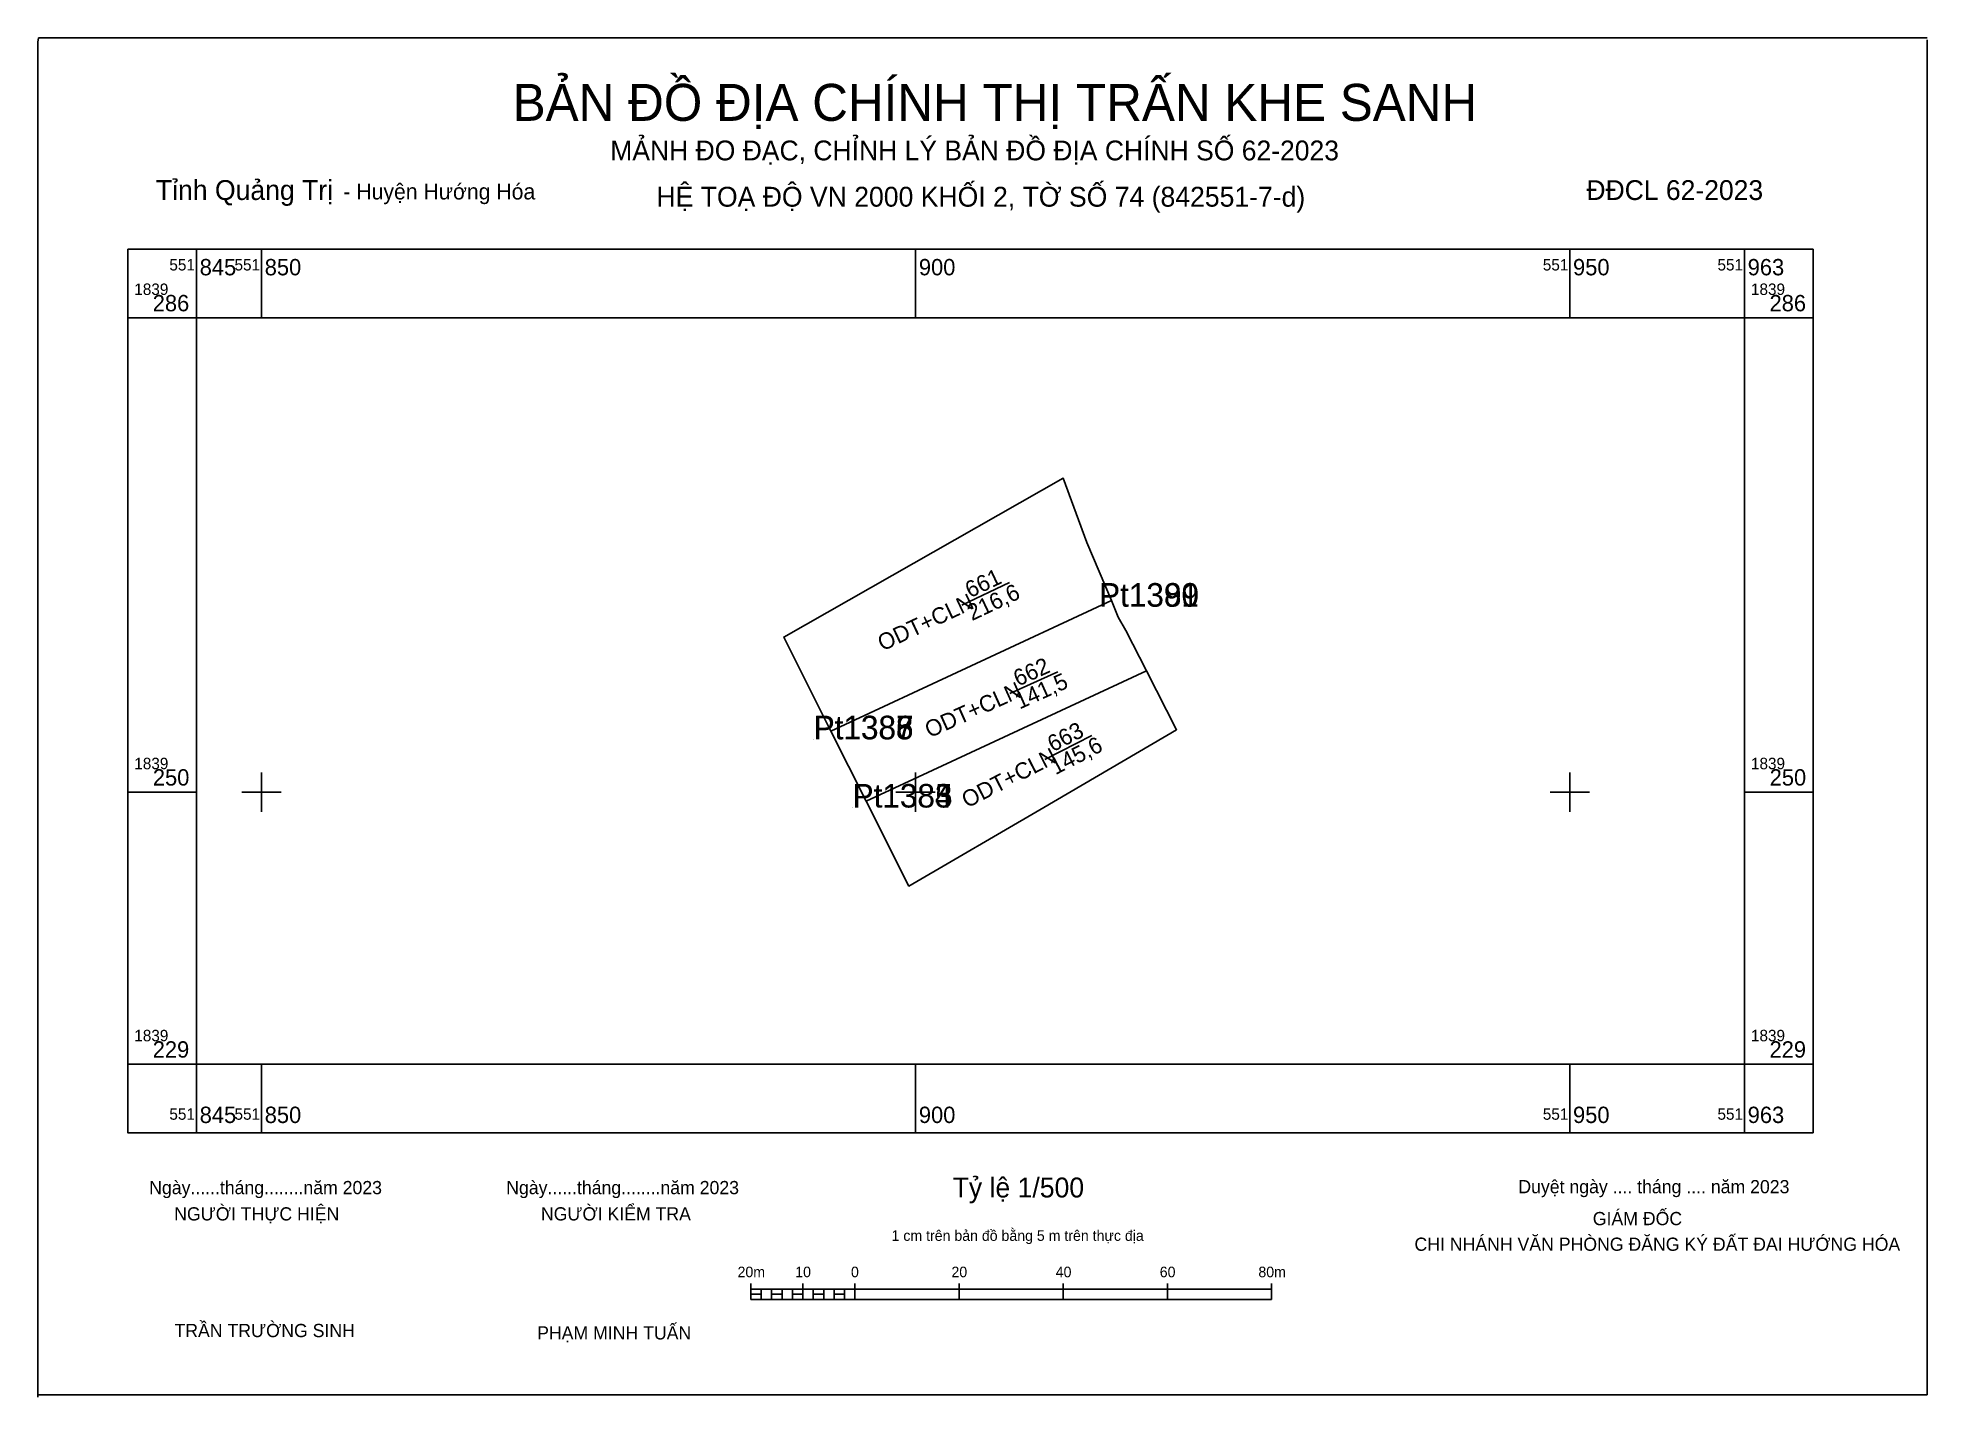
# Model space of a CAD drawing. Extents: x 551833 to 551977, y 1839204 to 1839308.
import ezdxf

# ---------------------------------------------------------------- set-up
doc = ezdxf.new("R2010")
doc.units = 0
for name, color, linetype in [('Level 10', 7, 'Continuous'), ('Level 11', 7, 'Continuous'), ('Level 12', 7, 'Continuous'), ('Level 13', 7, 'Continuous'), ('Level 2', 7, 'Continuous'), ('Level 4', 7, 'Continuous'), ('Level 63', 7, 'Continuous'), ('Level 7', 7, 'Continuous')]:
    doc.layers.add(name, color=color, linetype=linetype)

msp = doc.modelspace()

# ---------------------------------------------------------------- linework, layer by layer
at = {"layer": 'Level 10'}
for p, q in [((551893.53, 1839254.66), (551914.96, 1839264.64)), ((551896.23, 1839249.3), (551917.64, 1839259.27)), ((551893.53, 1839254.66), (551896.23, 1839249.3))]:
    msp.add_line(p, q, dxfattribs=at)
for points in [[(551893.53, 1839254.66), (551889.92, 1839261.85), (551911.28, 1839273.99), (551913.08, 1839269.08), (551914.96, 1839264.64)], [(551914.96, 1839264.64), (551915.49, 1839263.38), (551916.06, 1839262.35), (551917.64, 1839259.27)], [(551917.64, 1839259.27), (551919.95, 1839254.77), (551909.79, 1839248.83), (551899.49, 1839242.81), (551896.23, 1839249.3)]]:
    msp.add_lwpolyline(points, dxfattribs=at)
at = {"layer": 'Level 11'}
for p, q in [((551832.9, 1839307.33), (551832.95, 1839307.67)), ((551832.9, 1839203.74), (551832.9, 1839307.33)), ((551832.95, 1839307.67), (551977.32, 1839307.67)), ((551977.32, 1839307.51), (551977.32, 1839203.92)), ((551977.32, 1839203.92), (551832.95, 1839203.92))]:
    msp.add_line(p, q, dxfattribs=at)
at = {"layer": 'Level 13'}
for p, q in [((551903.54, 1839264.3), (551907.18, 1839266.02)), ((551907.19, 1839257.55), (551910.87, 1839259.2)), ((551909.88, 1839252.5), (551913.46, 1839254.34))]:
    msp.add_line(p, q, dxfattribs=at)
at = {"layer": 'Level 2'}
for p, q in [((551887.4, 1839211.2), (551887.4, 1839212.42)), ((551887.4, 1839212.01), (551927.21, 1839212.01)), ((551888.2, 1839211.2), (551888.2, 1839212.01)), ((551888.99, 1839211.2), (551888.99, 1839212.01)), ((551889.79, 1839211.2), (551889.79, 1839212.01)), ((551890.59, 1839211.2), (551890.59, 1839212.01)), ((551891.38, 1839211.2), (551891.38, 1839212.42)), ((551892.18, 1839211.2), (551892.18, 1839212.01)), ((551892.98, 1839211.2), (551892.98, 1839212.01)), ((551893.77, 1839211.2), (551893.77, 1839212.01)), ((551894.57, 1839211.2), (551894.57, 1839212.01)), ((551895.36, 1839211.2), (551895.36, 1839212.42)), ((551903.33, 1839211.2), (551903.33, 1839212.42)), ((551911.29, 1839211.2), (551911.29, 1839212.42)), ((551919.25, 1839211.2), (551919.25, 1839212.42)), ((551927.21, 1839211.2), (551927.21, 1839212.42)), ((551887.4, 1839211.2), (551927.21, 1839211.2))]:
    msp.add_line(p, q, dxfattribs=at)
for points in [[(551887.4, 1839211.2), (551888.2, 1839211.2), (551888.2, 1839211.61), (551887.4, 1839211.61)], [(551888.99, 1839211.2), (551889.79, 1839211.2), (551889.79, 1839211.61), (551888.99, 1839211.61)], [(551890.59, 1839211.2), (551891.38, 1839211.2), (551891.38, 1839211.61), (551890.59, 1839211.61)], [(551892.18, 1839211.2), (551892.98, 1839211.2), (551892.98, 1839211.61), (551892.18, 1839211.61)], [(551893.77, 1839211.2), (551894.57, 1839211.2), (551894.57, 1839211.61), (551893.77, 1839211.61)]]:
    msp.add_lwpolyline(points, close=True, dxfattribs=at)
at = {"layer": 'Level 63'}
for p, q in [((551845.03, 1839286.26), (551845.03, 1839291.51)), ((551850, 1839286.26), (551850, 1839291.51)), ((551900, 1839286.26), (551900, 1839291.51)), ((551950, 1839286.26), (551950, 1839291.51)), ((551963.35, 1839286.26), (551963.35, 1839291.51)), ((551845.03, 1839286.26), (551839.78, 1839286.26)), ((551963.35, 1839286.26), (551968.6, 1839286.26)), ((551850, 1839248.5), (551850, 1839251.5)), ((551900, 1839248.5), (551900, 1839251.5)), ((551950, 1839248.5), (551950, 1839251.5)), ((551845.03, 1839250), (551839.78, 1839250)), ((551848.5, 1839250), (551851.5, 1839250)), ((551898.5, 1839250), (551901.5, 1839250)), ((551948.5, 1839250), (551951.5, 1839250)), ((551963.35, 1839250), (551968.6, 1839250)), ((551845.03, 1839229.2), (551839.78, 1839229.2)), ((551845.03, 1839229.2), (551845.03, 1839223.95)), ((551850, 1839229.2), (551850, 1839223.95)), ((551900, 1839229.2), (551900, 1839223.95)), ((551950, 1839229.2), (551950, 1839223.95)), ((551963.35, 1839229.2), (551963.35, 1839223.95)), ((551963.35, 1839229.2), (551968.6, 1839229.2))]:
    msp.add_line(p, q, dxfattribs=at)
for points in [[(551839.78, 1839291.51), (551968.6, 1839291.51), (551968.6, 1839223.95), (551839.78, 1839223.95), (551839.78, 1839291.51)], [(551845.03, 1839286.26), (551963.35, 1839286.26), (551963.35, 1839229.2), (551845.03, 1839229.2), (551845.03, 1839286.26)]]:
    msp.add_lwpolyline(points, dxfattribs=at)
at = {"layer": 'Level 7'}
for p, q in [((551914.02, 1839264.17), (551914.02, 1839264.17)), ((551914.03, 1839264.18), (551914.03, 1839264.18)), ((551914.03, 1839264.18), (551914.03, 1839264.18)), ((551892.2, 1839254.03), (551892.2, 1839254.03)), ((551892.21, 1839254.04), (551892.21, 1839254.04)), ((551892.22, 1839254.04), (551892.22, 1839254.04)), ((551895.18, 1839248.82), (551895.18, 1839248.82)), ((551895.18, 1839248.82), (551895.18, 1839248.82)), ((551895.19, 1839248.82), (551895.19, 1839248.82))]:
    msp.add_line(p, q, dxfattribs=at)

# ---------------------------------------------------------------- texts
at = {"layer": 'Level 12'}
for s, p in [('Pt1390', (551914.03, 1839264.18)), ('Pt1391', (551914.02, 1839264.17)), ('Pt1389', (551914.03, 1839264.18)), ('Pt1386', (551892.21, 1839254.04)), ('Pt1388', (551892.2, 1839254.03)), ('Pt1387', (551892.22, 1839254.04)), ('Pt1383', (551895.18, 1839248.82)), ('Pt1384', (551895.18, 1839248.82)), ('Pt1385', (551895.19, 1839248.82))]:
    msp.add_text(s, height=1.8, dxfattribs=at).set_placement(p)
at = {"layer": 'Level 13'}
for s, rotation, p in [('661', 25.2443, (551904.16, 1839264.82)), ('662', 24.1629, (551907.83, 1839258.06)), ('663', 27.1501, (551910.49, 1839253.04))]:
    msp.add_text(s, height=1.25, rotation=rotation, dxfattribs=at).set_placement(p)
at = {"layer": 'Level 2'}
for s, height, p in [('BẢN ĐỒ ĐỊA CHÍNH THỊ TRẤN KHE SANH', 2.827, (551869.2, 1839301.32)), ('MẢNH ĐO ĐẠC, CHỈNH LÝ BẢN ĐỒ ĐỊA CHÍNH SỐ 62-2023', 1.5143, (551876.66, 1839298.3)), ('Tỉnh Quảng Trị', 1.5185, (551841.93, 1839295.27)), ('- Huyện Hướng Hóa', 1.2116, (551856.26, 1839295.31)), ('HỆ TOẠ ĐỘ VN 2000 KHỐI 2, TỜ SỐ 74 (842551-7-d)', 1.5185, (551880.19, 1839294.76)), (' ĐĐCL 62-2023', 1.5143, (551950.71, 1839295.27)), ('Ngày......tháng........năm 2023', 1.0099, (551841.42, 1839219.26)), ('Ngày......tháng........năm 2023', 1.0099, (551868.71, 1839219.26)), ('Tỷ lệ 1/500', 1.5189, (551902.83, 1839219.01)), ('Duyệt ngày .... tháng .... năm 2023', 1.0099, (551946.07, 1839219.33)), ('NGƯỜI THỰC HIỆN', 1.0099, (551843.33, 1839217.25)), ('NGƯỜI KIỂM TRA', 1.0099, (551871.36, 1839217.25)), ('GIÁM ĐỐC', 1.01, (551951.76, 1839216.89)), ('1 cm trên bản đồ bằng 5 m trên thực địa', 0.8078, (551898.16, 1839215.69)), ('CHI NHÁNH VĂN PHÒNG ĐĂNG KÝ ĐẤT ĐAI HƯỚNG HÓA', 1.0099, (551938.13, 1839214.93)), ('20m', 0.808, (551886.39, 1839212.91)), ('10', 0.808, (551890.8, 1839212.91)), ('0', 0.808, (551895.06, 1839212.91)), ('20', 0.808, (551902.74, 1839212.91)), ('40', 0.808, (551910.71, 1839212.91)), ('60', 0.808, (551918.66, 1839212.91)), ('80m', 0.808, (551926.2, 1839212.91)), ('TRẦN TRƯỜNG SINH', 1.0099, (551843.35, 1839208.33)), ('PHẠM MINH TUẤN', 1.0099, (551871.07, 1839208.15))]:
    msp.add_text(s, height=height, dxfattribs=at).set_placement(p)
for rotation, p in [(25.2443, (551897.47, 1839260.75)), (24.1629, (551901.06, 1839254.12)), (27.1501, (551903.93, 1839248.75))]:
    msp.add_text('ODT+CLN', height=1.25, rotation=rotation, dxfattribs=at).set_placement(p)
at = {"layer": 'Level 4'}
for s, rotation, p in [('216,6', 25.2443, (551904.31, 1839263.07)), ('141,5', 24.1629, (551907.95, 1839256.31)), ('145,6', 27.1501, (551910.69, 1839251.29))]:
    msp.add_text(s, height=1.25, rotation=rotation, dxfattribs=at).set_placement(p)
at = {"layer": 'Level 63'}
for s, height, p in [('551', 0.875, (551842.96, 1839289.88)), ('845', 1.25, (551845.28, 1839289.51)), ('551', 0.875, (551847.94, 1839289.88)), ('850', 1.25, (551850.25, 1839289.51)), ('900', 1.25, (551900.25, 1839289.51)), ('551', 0.875, (551947.94, 1839289.88)), ('950', 1.25, (551950.25, 1839289.51)), ('551', 0.875, (551961.29, 1839289.88)), ('963', 1.25, (551963.6, 1839289.51)), ('1839', 0.875, (551840.28, 1839288.01)), ('1839', 0.875, (551963.85, 1839288.01)), ('286', 1.25, (551841.69, 1839286.76)), ('286', 1.25, (551965.27, 1839286.76)), ('1839', 0.875, (551840.28, 1839251.75)), ('1839', 0.875, (551963.85, 1839251.75)), ('250', 1.25, (551841.7, 1839250.5)), ('250', 1.25, (551965.28, 1839250.5)), ('1839', 0.875, (551840.28, 1839230.95)), ('229', 1.25, (551841.69, 1839229.7)), ('1839', 0.875, (551963.85, 1839230.95)), ('229', 1.25, (551965.27, 1839229.7)), ('551', 0.875, (551842.96, 1839224.95)), ('845', 1.25, (551845.28, 1839224.7)), ('551', 0.875, (551847.94, 1839224.95)), ('850', 1.25, (551850.25, 1839224.7)), ('900', 1.25, (551900.25, 1839224.7)), ('551', 0.875, (551947.94, 1839224.95)), ('950', 1.25, (551950.25, 1839224.7)), ('551', 0.875, (551961.29, 1839224.95)), ('963', 1.25, (551963.6, 1839224.7))]:
    msp.add_text(s, height=height, dxfattribs=at).set_placement(p)

doc.saveas('drawing.dxf')
